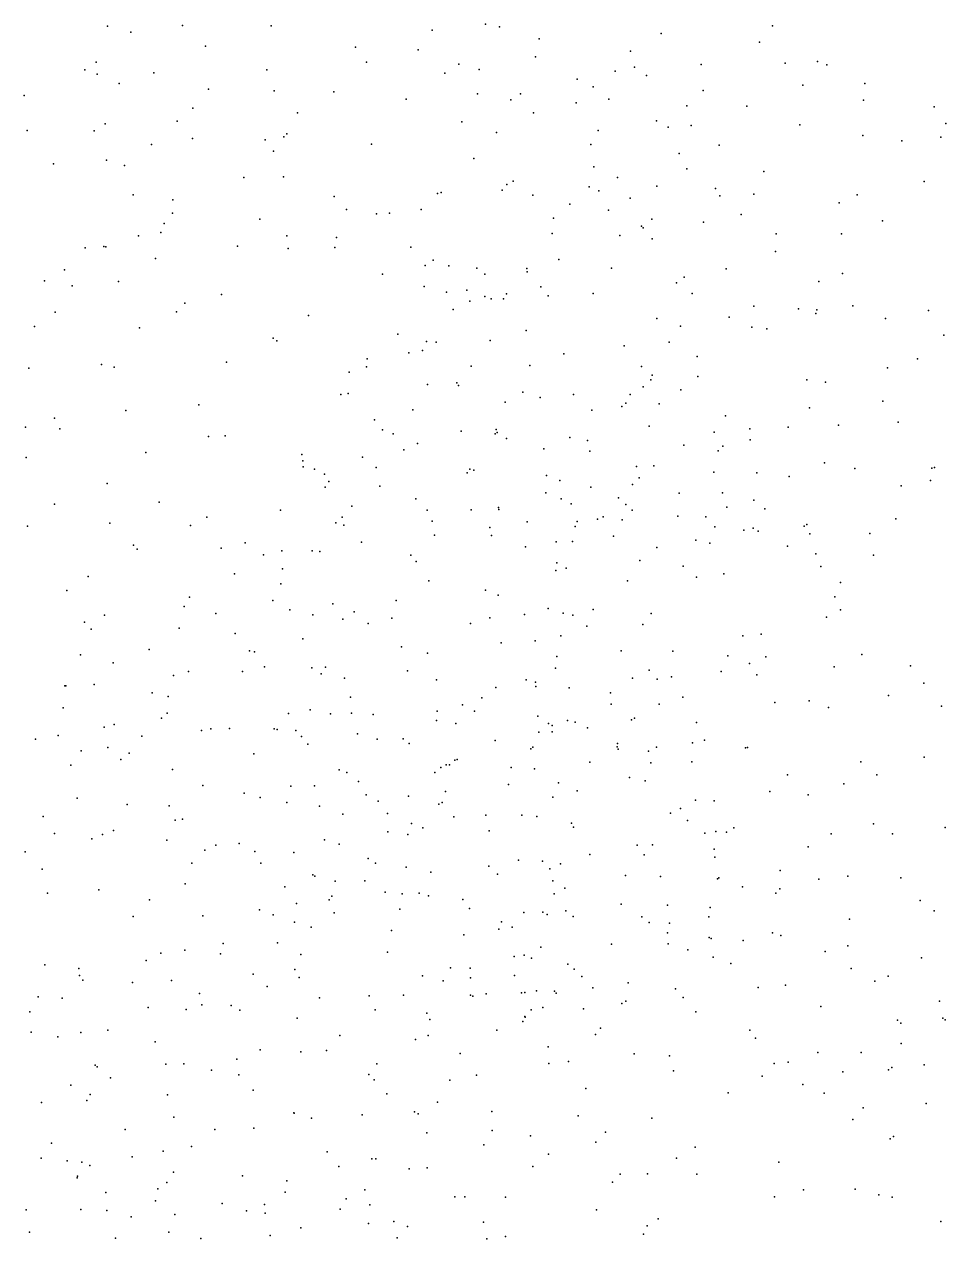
# Model space of a CAD drawing. Header units: metres. Extents: x -25 to 25, y -27.8 to 27.8.
# Drawn here: x 11.271 to 13.888, y -13.883 to -10.433 of the extents above; entities that cross this region are included whole.
import ezdxf

# ---------------------------------------------------------------- set-up
doc = ezdxf.new("R2010")
doc.units = ezdxf.units.M

msp = doc.modelspace()

# ---------------------------------------------------------------- linework, layer by layer
for p in [(11.5074, -10.4384, 3.6937), (11.72, -10.4361, -7.0983), (11.972, -10.4368, -19.6477), (12.4293, -10.4497, -20.0808), (12.5811, -10.4326, 3.1978), (12.6206, -10.4395, 4.6387), (13.3961, -10.4371, -7.805), (11.5737, -10.4549, -11.3061), (12.7332, -10.4736, -20.2729), (13.0796, -10.459, 3.2635), (13.3588, -10.4832, -7.3623), (11.786, -10.4952, 3.5753), (12.2119, -10.4973, -19.9388), (12.3892, -10.5048, -7.1001), (12.9928, -10.5088, -7.1828), (11.4749, -10.5402, -7.2462), (12.243, -10.5401, 3.326), (12.5048, -10.5457, 4.1766), (12.7229, -10.5248, 4.8349), (13.0044, -10.5544, 3.0373), (13.1936, -10.5471, -2.0545), (13.4318, -10.5426, -1.8478), (13.5243, -10.5383, -8.0121), (13.5509, -10.5482, -20.6649), (11.4429, -10.5622, -11.1452), (11.4777, -10.5742, -11.6012), (11.6384, -10.5705, -6.1271), (11.9601, -10.5623, -6.4443), (12.4653, -10.5714, 4.4075), (12.5628, -10.5612, -7.9124), (12.8414, -10.5884, -8.2955), (12.9496, -10.566, 3.4854), (13.0379, -10.5783, -8.4112), (11.5402, -10.6008, -20.2887), (11.7943, -10.6172, -11.181), (11.9804, -10.6219, 3.4113), (12.1505, -10.6247, -7.4315), (12.8871, -10.6103, 4.9965), (13.1993, -10.6211, -8.6534), (13.482, -10.6054, 5.0691), (13.6586, -10.6009, -8.4794), (11.2708, -10.6352, -7.4483), (12.3559, -10.6453, -20.1601), (12.5583, -10.6298, 3.946), (12.6526, -10.6476, -8.1683), (12.6799, -10.6303, -7.1342), (12.8381, -10.6559, -1.9133), (12.9313, -10.6449, -8.6205), (13.6544, -10.6481, -7.8414), (11.7493, -10.6713, -11.562), (12.0465, -10.6837, -6.7373), (12.717, -10.6845, 3.6949), (13.1525, -10.6638, 3.1871), (13.3228, -10.6656, -20.5526), (13.8551, -10.6675, -8.1991), (11.5006, -10.715, -11.7612), (11.7046, -10.7074, -7.4073), (12.5135, -10.71, 3.1597), (13.0667, -10.7065, -20.4404), (13.1, -10.7249, -2.168), (13.1651, -10.7203, -8.8434), (13.474, -10.7187, -8.6965), (13.8882, -10.7147, -8.6469), (11.2788, -10.7339, -12.0169), (11.4689, -10.735, 3.4296), (11.7488, -10.7573, -20.1799), (11.9549, -10.7604, -6.5271), (12.0079, -10.7521, -11.4337), (12.0165, -10.7436, -20.066), (12.6119, -10.7401, -20.3252), (12.9009, -10.7345, -7.2042), (13.6532, -10.7482, 5.0832), (13.7631, -10.7636, -7.6725), (13.8748, -10.7531, -7.9376), (11.6318, -10.774, -6.1975), (11.979, -10.7932, -11.1645), (12.2575, -10.7736, -7.725), (12.8805, -10.7737, -8.8784), (13.2445, -10.7763, 5.1187), (11.3542, -10.8288, -7.5912), (11.5045, -10.8188, -11.0502), (12.5477, -10.8138, -7.1717), (13.1307, -10.7996, -13.9062), (11.5554, -10.8337, -20.3547), (12.0073, -10.8662, -6.8522), (12.8891, -10.838, 3.4908), (13.1533, -10.8434, -9.1138), (13.3719, -10.8504, -8.9598), (11.8944, -10.8679, 3.2999), (12.6419, -10.8874, 3.0968), (12.6593, -10.8784, -8.4508), (12.8757, -10.8944, 5.044), (12.956, -10.8681, -14.053), (13.0677, -10.8925, 3.3029), (13.2346, -10.8988, -2.1738), (13.8271, -10.8791, -20.761), (11.5805, -10.9175, -7.5831), (11.6931, -10.9312, -11.0008), (12.1506, -10.9218, -7.1614), (12.4449, -10.9134, 4.0495), (12.4551, -10.9104, -8.0441), (12.6286, -10.9042, -2.235), (12.7157, -10.9181, -8.6647), (12.903, -10.9053, -13.8145), (12.992, -10.927, 2.9549), (13.2467, -10.9195, -7.348), (13.3431, -10.9151, -13.6363), (13.6368, -10.9168, -8.9295), (11.692, -10.9691, 3.2344), (12.1861, -10.9592, 3.2054), (12.2714, -10.9708, -20.2413), (12.3085, -10.9695, -7.8337), (12.3985, -10.9591, 4.4216), (12.8207, -10.944, -2.3149), (12.9306, -10.9603, -9.2953), (13.5851, -10.9395, -20.6759), (11.6683, -10.9982, -20.2799), (11.9403, -10.9866, -7.0643), (12.7741, -10.9833, -8.9913), (13.0535, -10.9861, -13.6706), (13.1998, -10.9946, -9.6801), (13.307, -10.9728, -9.4173), (13.7087, -10.9914, -7.5339), (11.5956, -11.0333, -11.8252), (11.6587, -11.0245, -6.6849), (12.0169, -11.0333, -7.3674), (12.1579, -11.0381, -7.5856), (12.7703, -11.0268, -7.2916), (12.9626, -11.0328, -20.4418), (13.0245, -11.0065, -2.4147), (13.0292, -11.0108, -1.8588), (13.4066, -11.0282, -9.5937), (13.5919, -11.0279, -9.3914), (11.4437, -11.0678, -6.6614), (11.497, -11.0641, 3.0908), (11.5023, -11.0648, -20.4063), (11.8768, -11.0631, -11.7698), (12.0203, -11.0694, -20.1703), (12.1532, -11.0664, -11.6537), (12.3687, -11.0653, -10.9299), (13.0543, -11.0422, -9.8508), (11.6438, -11.098, -7.3822), (12.4327, -11.1027, 4.6089), (12.7891, -11.1005, -14.0926), (13.4043, -11.0781, -7.4132), (11.385, -11.1302, -10.9897), (12.2886, -11.1423, -11.4668), (12.4091, -11.1178, 4.1565), (12.4765, -11.1191, 3.0989), (12.5566, -11.1252, -10.843), (12.5786, -11.142, -10.4906), (12.698, -11.1264, -8.8386), (12.6989, -11.1356, -2.3365), (12.9384, -11.1254, 3.4397), (13.2641, -11.1276, 5.1783), (13.5949, -11.1406, -9.6215), (11.3281, -11.1612, 2.8423), (11.4069, -11.1755, -7.3753), (11.5384, -11.1636, -7.1623), (12.4069, -11.1778, -20.3255), (13.1235, -11.1668, -7.2974), (13.1457, -11.1509, -14.1486), (13.5276, -11.1634, -20.6495), (11.8309, -11.2003, -20.1928), (12.4702, -11.194, -7.7891), (12.5279, -11.188, -2.0519), (12.5793, -11.2061, -10.1035), (12.5973, -11.2122, -8.633), (12.6409, -11.1987, 4.887), (12.7381, -11.1786, 3.624), (12.7588, -11.2036, -9.3695), (12.8866, -11.1977, -2.4539), (13.1677, -11.1975, -2.5777), (11.7269, -11.2252, -10.8853), (12.4887, -11.2433, -8.0027), (12.5368, -11.2192, -8.4089), (12.6323, -11.2128, -9.8812), (13.3429, -11.2336, -9.9142), (13.4703, -11.2414, -13.6916), (13.5221, -11.2436, -7.4793), (13.6245, -11.2326, -13.3478), (13.8391, -11.2458, -13.183), (11.3588, -11.2506, -6.9897), (11.7033, -11.2494, -11.7319), (12.0783, -11.2601, -10.6915), (13.0679, -11.2688, -1.9347), (13.2732, -11.2643, -2.2667), (13.5194, -11.2546, 5.2093), (13.7171, -11.2688, -7.7627), (11.2998, -11.2914, -20.4675), (11.5981, -11.2952, -20.3241), (12.3319, -11.3133, 4.4974), (12.6962, -11.3026, -9.5486), (13.1345, -11.2904, -20.4416), (13.3379, -11.2927, -20.5297), (13.3805, -11.2981, -13.8744), (13.8833, -11.3156, -20.7736), (11.9776, -11.3244, 3.116), (11.988, -11.3315, -11.6802), (12.4132, -11.3342, 3.9691), (12.4407, -11.3352, 4.7466), (12.5946, -11.331, -11.2271), (12.9747, -11.3459, -10.5331), (13.1024, -11.3358, 5.1409), (12.2444, -11.383, -10.4416), (12.3635, -11.3663, -10.2603), (12.4024, -11.3596, 3.0455), (12.8039, -11.3691, -11.0036), (13.1818, -11.3766, -2.696), (13.8078, -11.3831, 5.1822), (11.2834, -11.4096, -10.9903), (11.4904, -11.3991, -11.7091), (11.5265, -11.407, 2.9053), (11.8448, -11.3921, -10.7616), (12.2427, -11.4056, 4.3093), (12.5398, -11.4039, -9.8561), (12.7073, -11.4015, -2.4228), (13.0245, -11.4043, -7.3594), (13.7225, -11.4086, -7.9803), (12.1937, -11.4212, -11.499), (12.4998, -11.4516, -8.3536), (13.0509, -11.4428, 3.2996), (13.0546, -11.4298, -14.0842), (13.1843, -11.4332, 2.9514), (13.4937, -11.4428, -7.6969), (13.5468, -11.4497, -9.8251), (12.1701, -11.4845, -20.1066), (12.191, -11.4816, 3.0459), (12.416, -11.4562, -11.3238), (12.5046, -11.4588, -2.2999), (12.6868, -11.4775, -9.3379), (12.8311, -11.4843, 3.4662), (12.9918, -11.4841, 2.8332), (13.0289, -11.4629, -13.5655), (13.1362, -11.471, -2.0285), (11.7668, -11.5133, -20.1892), (12.6369, -11.5065, -20.3094), (12.7366, -11.4932, -1.9194), (12.9678, -11.5185, -20.3433), (12.9798, -11.5092, -2.6759), (13.0747, -11.5104, -10.2057), (13.5013, -11.5221, -13.4071), (13.7092, -11.5036, -20.6762), (11.3565, -11.5513, 2.5618), (11.5588, -11.53, -10.8734), (12.2659, -11.5567, 4.7515), (12.3741, -11.5276, -1.958), (12.8828, -11.5291, -10.6451), (13.2625, -11.545, -14.1014), (11.2745, -11.5769, -11.7356), (11.3721, -11.5815, -20.4099), (12.2887, -11.5848, -2.2373), (12.5122, -11.5885, 4.9682), (12.6112, -11.584, 3.5171), (12.6144, -11.5919, -8.0886), (13.0457, -11.5745, 5.1522), (13.2301, -11.5917, -2.1745), (13.3315, -11.5817, -9.9226), (13.4403, -11.5773, 5.2339), (13.5834, -11.571, -7.9898), (13.7535, -11.5628, -12.9945), (11.7944, -11.6033, 2.9378), (11.8417, -11.602, -10.7871), (12.3187, -11.596, -10.2873), (12.3881, -11.6235, -20.083), (12.6085, -11.5958, -8.8105), (12.6402, -11.6092, -9.6563), (12.8207, -11.6066, -10.9305), (12.8711, -11.6154, -10.4367), (13.3329, -11.6127, -2.6471), (11.6165, -11.649, 2.8034), (12.059, -11.6544, -11.554), (12.349, -11.6415, 2.9023), (12.7468, -11.6384, -7.8831), (12.877, -11.6455, -13.7414), (13.144, -11.6284, -13.4598), (13.242, -11.6439, -20.3259), (13.2554, -11.6307, 2.8218), (11.2761, -11.6629, -11.1925), (12.0619, -11.6732, 4.2083), (12.0626, -11.6899, -10.7469), (12.2316, -11.662, 3.8478), (12.2702, -11.6919, -11.3581), (13.0097, -11.6892, -7.5788), (13.0593, -11.6873, 3.1787), (13.5439, -11.678, -20.5311), (13.6297, -11.695, -9.7521), (13.8492, -11.6933, -8.888), (13.8564, -11.6917, -12.8256), (12.0956, -11.6968, 4.6617), (12.1235, -11.7111, -19.9354), (12.5289, -11.7066, -2.5179), (12.5368, -11.6963, -1.9064), (12.5476, -11.6995, 2.8053), (12.7538, -11.7142, -10.6544), (12.7923, -11.7283, -9.4081), (13.0177, -11.7212, -20.1952), (13.2296, -11.7051, -7.5874), (13.3515, -11.7064, -13.5294), (13.4434, -11.7171, -7.9154), (13.8447, -11.7283, -20.6284), (11.5059, -11.7369, 2.6112), (12.1255, -11.7472, -2.1606), (12.1363, -11.7319, -1.9194), (12.2804, -11.745, -10.7043), (12.7522, -11.7633, 2.6609), (12.8805, -11.7476, 3.2781), (12.9982, -11.7399, -2.767), (13.1306, -11.7642, 5.2037), (13.2541, -11.7638, 2.3608), (13.762, -11.7435, -8.5275), (11.3569, -11.7963, -11.7421), (11.6539, -11.79, -11.7167), (12.3829, -11.7805, -10.4527), (12.7958, -11.7806, -9.6203), (12.8241, -11.7951, -20.0879), (12.9587, -11.778, -9.1717), (12.9791, -11.7972, -13.8795), (13.3435, -11.7846, -13.7903), (11.7898, -11.8332, -20.12), (11.9989, -11.8133, 4.4238), (12.1741, -11.8324, 2.769), (12.201, -11.8015, -11.1035), (12.415, -11.8133, -11.0139), (12.5404, -11.8116, -10.1223), (12.6174, -11.8054, -10.8783), (12.6184, -11.8108, -19.982), (12.9149, -11.8317, -7.7679), (12.9977, -11.813, -13.3898), (13.1274, -11.8295, -9.0229), (13.2067, -11.8319, -14.0186), (13.2669, -11.8046, -2.5538), (13.374, -11.8093, 5.2377), (11.2795, -11.8585, -11.3601), (11.5142, -11.8499, -11.2207), (11.7429, -11.8562, 2.6897), (12.156, -11.849, -1.7419), (12.1785, -11.8556, 3.7815), (12.4292, -11.8437, 2.7087), (12.5936, -11.8619, -8.4887), (12.6991, -11.8459, -9.9868), (12.8359, -11.8593, 5.1593), (12.8414, -11.8454, -8.7433), (12.8994, -11.8387, -9.8739), (12.9691, -11.8407, 2.4233), (13.2323, -11.8606, 2.9041), (13.3417, -11.8637, 2.721), (13.4859, -11.8579, 2.3602), (13.4935, -11.8538, -20.3416), (13.7465, -11.8374, -9.6184), (12.4358, -11.8835, 5.0389), (12.5978, -11.8853, -19.7313), (12.8282, -11.9016, -2.8102), (12.9449, -11.8865, -2.1274), (13.1787, -11.8978, -9.392), (13.3145, -11.8702, -20.1989), (13.3556, -11.8726, -9.7651), (13.5021, -11.8803, -8.0601), (13.6723, -11.8791, -20.4585), (11.581, -11.9121, 2.4981), (11.5918, -11.9236, -20.2163), (11.8302, -11.9205, -11.2557), (11.8986, -11.9053, -11.7275), (12.0022, -11.9284, 4.1505), (12.0883, -11.9289, -11.4001), (12.11, -11.9299, -2.4885), (12.229, -11.9039, 4.9108), (12.6944, -11.9169, -1.9795), (12.7818, -11.9029, -7.9402), (13.0677, -11.919, -8.6644), (13.2179, -11.9066, -13.4023), (13.4391, -11.9149, -9.1606), (13.5192, -11.9366, -8.8078), (11.9499, -11.9395, -1.9733), (12.369, -11.9403, 3.4656), (12.3839, -11.9589, -2.7652), (12.7834, -11.9626, -13.4202), (13.0189, -11.9562, -2.7272), (13.6834, -11.941, -9.1128), (11.4523, -12.0014, -11.3709), (11.8677, -11.9941, -1.6069), (12.0042, -11.9798, -2.2912), (12.7805, -11.9841, 2.453), (12.8096, -11.9779, -19.8304), (13.1425, -11.9723, -2.4059), (13.1805, -12.0028, 2.1229), (13.2579, -11.9938, -7.7865), (13.5335, -11.9726, 5.2486), (11.9993, -12.0221, -19.7296), (12.4198, -12.0138, -19.2986), (12.5806, -12.0404, 2.5223), (12.9839, -12.0133, 5.2126), (13.589, -12.018, -8.5543), (11.3921, -12.041, -11.8584), (11.7402, -12.0601, -11.8562), (11.9767, -12.0693, 4.4288), (12.3272, -12.0695, 2.5974), (12.6165, -12.0547, -8.2921), (13.573, -12.0594, 2.168), (11.7248, -12.0865, 2.4739), (11.8153, -12.1063, -19.9082), (12.0252, -12.0956, -11.8), (12.1476, -12.0794, -19.3783), (12.2078, -12.1013, -2.8211), (12.6913, -12.109, -19.3086), (12.7594, -12.0921, 5.1696), (12.8014, -12.1053, -13.186), (12.887, -12.0952, 2.2972), (13.0518, -12.1062, -13.8174), (13.5898, -12.0958, -20.1878), (11.4423, -12.1308, -20.1786), (11.4989, -12.1113, 2.2425), (12.0901, -12.1099, 2.5838), (12.1755, -12.1228, -11.6539), (12.248, -12.1346, 3.5531), (12.3148, -12.1197, 4.9852), (12.5387, -12.1345, -1.9037), (12.5932, -12.1184, 3.2519), (12.8286, -12.1108, -13.6586), (12.8685, -12.1421, -2.7641), (13.0282, -12.1381, -8.373), (13.5499, -12.1172, 2.5987), (11.4612, -12.1512, -1.302), (11.7103, -12.1479, -1.8416), (11.8694, -12.1631, -2.2206), (12.7945, -12.1702, -2.1631), (13.3119, -12.17, -7.9249), (13.3643, -12.1652, -20.0372), (11.6253, -12.2083, -1.1026), (11.9108, -12.2127, -19.5158), (12.0618, -12.1785, -1.4442), (12.3427, -12.2008, -1.6939), (12.6257, -12.1899, -19.1128), (12.722, -12.1839, -8.0179), (12.9659, -12.2129, -2.4279), (11.4303, -12.2235, -0.8934), (11.5236, -12.2465, -1.7225), (11.9249, -12.2157, -11.5067), (12.4163, -12.2189, -19.1332), (12.7836, -12.2285, 3.1498), (13.1129, -12.2134, -13.0812), (13.2694, -12.227, 2.0572), (13.3775, -12.2298, -8.2027), (13.6501, -12.2233, 5.5168), (11.7374, -12.2714, -19.7923), (11.8905, -12.2715, -12.0894), (11.953, -12.2582, 2.4903), (12.0875, -12.2604, -2.6741), (12.1144, -12.2777, 3.8307), (12.1267, -12.2587, -19.2023), (12.3596, -12.2695, -11.6592), (12.7799, -12.2616, -12.9719), (13.0459, -12.2676, -13.4927), (13.2508, -12.2715, 2.8473), (13.3309, -12.2489, 5.561), (13.3513, -12.2811, 5.8303), (13.5718, -12.2584, 2.026), (13.7886, -12.2549, 5.7897), (11.3863, -12.3115, 1.8292), (11.3892, -12.3121, -0.6897), (11.4693, -12.308, -20.004), (11.6943, -12.2824, -11.5278), (12.1807, -12.2897, -12.1079), (12.4417, -12.295, 5.0301), (12.6964, -12.2953, -2.8611), (12.7229, -12.3012, -13.3894), (12.7241, -12.3142, 2.3289), (12.9981, -12.29, 3.0129), (13.0683, -12.2932, 2.1146), (13.1097, -12.2865, 5.35), (13.8265, -12.3041, -11.7487), (11.6343, -12.332, -12.1192), (11.6794, -12.3425, -2.0437), (12.1972, -12.3445, 3.6286), (12.5708, -12.346, -13.1348), (12.6098, -12.317, -11.4965), (12.8182, -12.3181, -18.9416), (12.9356, -12.3317, -19.5982), (13.1414, -12.3437, 5.6795), (13.726, -12.3397, -20.1388), (11.3814, -12.3747, 1.4923), (12.0827, -12.3802, -1.324), (12.4435, -12.3841, -1.7652), (12.516, -12.3656, -11.7941), (12.5499, -12.3838, -12.7238), (12.9382, -12.3638, -8.1946), (13.0746, -12.3642, -19.7558), (13.4024, -12.3593, -11.9106), (13.5007, -12.3545, -11.6141), (13.5553, -12.3739, -12.1306), (13.8767, -12.37, 1.9728), (11.6604, -12.4041, 2.22), (11.6766, -12.39, -19.5285), (12.0213, -12.3905, -12.4332), (12.141, -12.3918, 4.6913), (12.2003, -12.3896, -12.5731), (12.2619, -12.3933, -2.9474), (12.4419, -12.41, -12.2551), (12.497, -12.4189, -12.4981), (12.7298, -12.3981, -18.7575), (12.7597, -12.419, -8.0103), (12.8142, -12.4103, -13.689), (12.836, -12.4148, -11.4361), (12.9954, -12.4082, 5.5213), (13.0039, -12.4042, -12.9791), (13.1802, -12.4162, -11.785), (11.3674, -12.4532, -17.9696), (11.4978, -12.4296, -19.8192), (11.5263, -12.4219, 1.9813), (11.7741, -12.4384, -2.2084), (11.8007, -12.434, -12.3909), (11.8539, -12.4329, -19.1023), (11.9809, -12.4344, -12.6466), (11.9887, -12.4359, -2.4917), (12.0425, -12.439, 4.3417), (12.2173, -12.4487, -11.5404), (12.7323, -12.4437, -2.6886), (12.77, -12.425, -11.7425), (12.7702, -12.443, -2.4091), (12.8711, -12.4309, -18.551), (11.3026, -12.4634, -18.9729), (11.5085, -12.4876, -0.7035), (11.6043, -12.455, -12.3101), (12.0586, -12.4561, -12.8907), (12.0764, -12.4774, 3.9708), (12.2728, -12.4639, -1.4934), (12.3472, -12.4622, 4.9131), (12.3637, -12.476, 3.293), (12.6081, -12.4669, -2.1582), (12.7156, -12.4858, -12.3618), (12.9551, -12.4857, -13.933), (12.9561, -12.4761, -18.2923), (13.0662, -12.4863, -11.9513), (13.1688, -12.474, 2.814), (13.203, -12.4667, 6.1462), (13.3196, -12.4882, -12.0661), (13.3247, -12.4874, 2.0432), (11.4326, -12.4968, -19.4421), (11.5448, -12.5217, -18.8961), (11.5687, -12.5037, -12.5468), (11.9233, -12.5056, -1.0847), (12.5, -12.5211, 3.1084), (12.71, -12.4905, -12.1256), (12.9576, -12.4919, -13.2358), (13.0438, -12.4972, 5.979), (13.8272, -12.5145, -12.0991), (11.4028, -12.5375, -18.5478), (11.6918, -12.5494, -18.112), (12.1654, -12.5506, -13.0471), (12.1873, -12.5578, -18.8118), (12.4371, -12.5577, 2.3523), (12.4538, -12.5444, -18.5949), (12.4691, -12.536, -13.1639), (12.4782, -12.5364, -11.441), (12.494, -12.5235, -1.9357), (12.6535, -12.5444, -18.2446), (12.7199, -12.5478, 2.2129), (12.877, -12.5285, -12.5549), (13.0509, -12.5305, -19.542), (13.1672, -12.5274, -18.5914), (13.6472, -12.5279, -20.059), (12.22, -12.5833, 3.4241), (12.646, -12.5918, 5.089), (12.7883, -12.5872, -12.7791), (12.9896, -12.5724, -8.0016), (13.0341, -12.5817, 2.0625), (13.4389, -12.5646, -11.5414), (13.599, -12.5906, 6.4288), (13.6924, -12.5647, 2.6875), (11.7777, -12.5948, -18.8206), (11.8956, -12.6171, -17.909), (12.0279, -12.597, 2.3397), (12.0953, -12.5956, -1.2613), (12.2418, -12.6218, -2.7786), (12.3622, -12.6256, -1.6527), (12.4676, -12.6122, -2.8877), (12.8411, -12.6106, 5.5893), (13.3886, -12.6117, -19.8759), (13.4971, -12.6213, 2.7478), (11.4206, -12.6313, 1.0762), (11.5627, -12.6492, -2.0438), (11.6826, -12.6524, -18.6042), (11.9407, -12.6296, -18.1213), (12.0163, -12.6433, -18.6954), (12.1094, -12.6541, -2.5815), (12.2761, -12.6393, -18.373), (12.4486, -12.6483, -2.1045), (12.4578, -12.643, 4.9352), (12.7726, -12.6287, -18.03), (13.1353, -12.6607, -19.1719), (13.1771, -12.6365, -18.9671), (13.2308, -12.6387, -19.6907), (11.3246, -12.6835, -1.7772), (11.6991, -12.6932, -17.6041), (11.7205, -12.6907, -11.6154), (12.1752, -12.6766, -18.0466), (12.3023, -12.6746, 3.1741), (12.4913, -12.6844, -2.485), (12.5821, -12.6798, 2.8742), (12.6841, -12.6797, -13.0016), (12.7265, -12.6834, -13.7114), (13.1066, -12.6734, -14.069), (13.1549, -12.6949, -19.435), (11.5244, -12.7231, -0.6999), (12.3031, -12.7263, 4.7258), (12.3706, -12.7035, -1.8908), (12.4027, -12.7156, 2.217), (12.5914, -12.7243, -17.9176), (12.8255, -12.7019, -14.0299), (12.8305, -12.7139, -11.4234), (13.235, -12.7258, 2.018), (13.2659, -12.7273, -16.071), (13.2868, -12.715, -18.8023), (13.683, -12.7037, -11.7202), (13.887, -12.7148, -0.0865), (11.3565, -12.7316, -12.8287), (11.4631, -12.7467, -11.5669), (11.4933, -12.7341, -17.6664), (11.6761, -12.7505, 0.9997), (11.8145, -12.7647, 1.9215), (11.8809, -12.7602, 1.3711), (12.1233, -12.7494, -17.666), (12.1652, -12.7617, 4.4361), (12.3604, -12.734, -17.8928), (13.0115, -12.7643, -14.3463), (13.0551, -12.7633, 2.6441), (13.2041, -12.7309, -16.3883), (13.5629, -12.7328, -11.9079), (13.737, -12.732, 6.5585), (11.273, -12.7838, -0.42), (11.7837, -12.7786, -0.9459), (11.9261, -12.7822, -13.1939), (12.0366, -12.7855, 3.8416), (12.8775, -12.7913, 6.0203), (13.0315, -12.7925, -18.0437), (13.2301, -12.7755, 6.3924), (13.2328, -12.7988, -11.5163), (13.4979, -12.7693, -11.6291), (11.3212, -12.8326, -4.5676), (11.7468, -12.8161, -13.088), (11.9432, -12.8156, 1.1404), (12.2479, -12.8028, -1.5473), (12.2685, -12.8158, -2.1512), (12.3551, -12.8268, -17.6697), (12.5903, -12.8241, -11.4576), (12.675, -12.8075, 5.1079), (12.7431, -12.8101, -12.4547), (12.7633, -12.8322, -17.8256), (12.7938, -12.8172, 5.8041), (12.0908, -12.8487, -17.3526), (12.0957, -12.8522, 2.0512), (12.1543, -12.8665, 3.2384), (12.238, -12.866, -2.3845), (12.4261, -12.8411, 2.0134), (12.6154, -12.8473, -13.3516), (12.7724, -12.866, -14.1618), (12.9785, -12.851, -13.6697), (13.078, -12.8534, -12.0386), (13.2399, -12.8599, -18.3003), (13.2437, -12.8577, -15.789), (13.4178, -12.8368, -19.7121), (13.5278, -12.8609, 6.553), (13.6102, -12.8525, 1.8685), (13.7603, -12.8573, 0.1096), (11.3364, -12.9013, -1.7476), (11.4826, -12.8915, 0.8188), (11.7274, -12.8749, -2.1725), (12.0113, -12.8834, 1.8439), (12.2962, -12.8984, 4.6037), (12.3438, -12.9028, -17.1457), (12.3921, -12.9012, -13.5142), (12.8064, -12.8865, -13.5221), (13.3111, -12.8833, -19.1995), (13.4057, -12.9008, 2.574), (13.4172, -12.8888, -18.8028), (11.6263, -12.9195, -11.5686), (12.0438, -12.9302, -1.4174), (12.1373, -12.9201, 1.5704), (12.1446, -12.9099, 1.2911), (12.419, -12.9085, 2.8864), (12.5166, -12.9187, -12.7277), (12.776, -12.9032, 1.8416), (12.9666, -12.9324, -15.7649), (13.0978, -12.9349, 6.3334), (13.8152, -12.9215, -0.1416), (11.5802, -12.9672, -17.5023), (11.7781, -12.965, -17.2974), (11.9394, -12.9485, -17.1435), (11.9773, -12.9625, 3.6053), (12.151, -12.957, -1.989), (12.3374, -12.9462, 1.6764), (12.5352, -12.9444, -17.0654), (12.6895, -12.9561, 5.3646), (12.7436, -12.9551, -12.2748), (12.7559, -12.9611, -15.1395), (12.8092, -12.9511, -15.4443), (12.8298, -12.9676, -14.9301), (13.0247, -12.9685, -16.1064), (13.2156, -12.9683, 1.8903), (13.2188, -12.9421, -16.2939), (13.8557, -12.9508, 0.3138), (12.038, -12.9832, -2.2363), (12.0859, -12.9972, -13.4783), (12.6189, -13.0037, 4.9357), (12.6263, -12.982, -16.81), (12.6563, -12.998, -17.5392), (13.0454, -12.9843, -14.6044), (13.1033, -12.9862, -14.9809), (13.6146, -12.9747, 2.5218), (12.3139, -13.0066, 1.122), (12.5198, -13.0197, 1.4842), (13.0975, -13.0134, -13.9469), (13.2158, -13.0265, -15.9407), (13.2223, -13.03, -15.5527), (13.3131, -13.0355, 6.4906), (13.3961, -13.0138, -18.4288), (13.4195, -13.0216, -19.3625), (11.6584, -13.0711, -13.1127), (11.7271, -13.0625, -1.0068), (11.828, -13.0735, -1.2489), (11.8359, -13.0444, -13.2938), (11.9901, -13.0424, 3.8713), (12.3028, -13.069, -13.7411), (12.7383, -13.0542, -11.6006), (12.9393, -13.0456, 6.174), (13.0996, -13.0448, -11.7033), (13.156, -13.0619, -15.2854), (13.5461, -13.0665, -18.9895), (13.6103, -13.0508, 1.7497), (11.3289, -13.1043, -12.8588), (11.6171, -13.092, -1.8465), (12.0565, -13.0755, -1.7654), (12.6622, -13.0806, -14.3177), (12.691, -13.0771, 5.1528), (12.7114, -13.0857, 2.6378), (12.8144, -13.1027, 5.9469), (13.2279, -13.0824, 2.3131), (13.278, -13.1004, -18.2109), (13.819, -13.0847, 2.2942), (11.4257, -13.1145, -1.6496), (11.428, -13.135, -0.5682), (11.9211, -13.131, 0.8535), (12.039, -13.118, -17.0459), (12.0515, -13.1409, -13.6795), (12.4023, -13.1361, -13.9734), (12.4815, -13.1129, 2.7968), (12.5377, -13.1141, 1.0813), (12.5387, -13.1413, -13.3619), (12.663, -13.1349, 1.2784), (12.8325, -13.1168, 1.5515), (12.8545, -13.1377, -14.5873), (13.6192, -13.115, 0.3817), (13.7244, -13.1365, -0.07), (11.4372, -13.1478, -17.7219), (11.5782, -13.1552, -0.7901), (11.689, -13.1487, -17.4636), (11.9604, -13.1661, 3.539), (12.4604, -13.15, 4.6598), (12.7259, -13.1783, 5.6551), (12.8859, -13.1696, -15.1043), (12.9865, -13.1559, -14.3086), (13.1202, -13.1723, -18.0171), (13.3559, -13.1686, 1.7147), (13.4328, -13.1622, 2.127), (13.6867, -13.1509, 6.6911), (11.3106, -13.1957, -0.2798), (11.3787, -13.1997, -4.08), (11.7686, -13.1863, -4.4795), (12.1098, -13.1984, -11.5738), (12.2504, -13.1928, -16.8743), (12.348, -13.1903, 0.8618), (12.5387, -13.1903, -12.3954), (12.5454, -13.194, -16.9755), (12.5831, -13.1865, -15.1503), (12.6834, -13.1842, -16.5797), (12.6922, -13.1828, -14.9681), (12.7773, -13.1795, -11.7752), (12.7815, -13.1855, -15.74), (12.9799, -13.2077, -15.6193), (13.1427, -13.1971, 6.3348), (13.8704, -13.2079, -19.6896), (11.2864, -13.238, 0.1026), (11.6223, -13.2253, -1.6715), (11.731, -13.231, -13.301), (11.7748, -13.2182, -4.2062), (11.858, -13.22, -13.5307), (11.8829, -13.2335, -17.3747), (12.2676, -13.2321, 4.4035), (12.4147, -13.2421, -12.7034), (12.7106, -13.2326, 5.4185), (12.7434, -13.2254, -17.5744), (12.8592, -13.2297, 2.4449), (12.9678, -13.2146, -17.825), (13.1783, -13.2378, 1.5926), (13.5338, -13.2232, 1.61), (12.0462, -13.2558, 3.2801), (12.423, -13.2596, -11.7236), (12.6874, -13.2656, 4.8468), (12.693, -13.2518, -13.5552), (12.6934, -13.2535, 0.8248), (13.7508, -13.2619, -18.4677), (13.7611, -13.2704, -19.3613), (13.8799, -13.2559, -18.8536), (13.8862, -13.2608, 1.3997), (11.2899, -13.2961, -17.9633), (11.3662, -13.3095, 0.3295), (11.4318, -13.2971, -4.7927), (11.5085, -13.2898, -13.0727), (12.1673, -13.305, -17.4319), (12.3818, -13.3166, 2.8844), (12.4178, -13.3049, -13.1243), (12.6135, -13.2906, 2.6833), (12.8935, -13.3024, -13.8519), (12.9076, -13.2848, -14.1096), (13.332, -13.2901, -18.1301), (13.3479, -13.3127, 0.4106), (11.643, -13.3234, -0.9833), (11.941, -13.3464, -11.4773), (12.1294, -13.3475, -14.1506), (12.7589, -13.3376, 5.1616), (13.762, -13.3285, 1.9785), (11.7236, -13.3857, -1.3425), (11.8745, -13.3726, -17.6584), (12.0568, -13.3519, 4.0156), (12.2727, -13.3859, 0.731), (12.5089, -13.3562, 4.5829), (12.7611, -13.3852, -14.2319), (12.8169, -13.3795, 5.7223), (13.0036, -13.3574, 1.193), (13.1036, -13.3629, -17.8978), (13.4012, -13.3845, 1.9336), (13.4411, -13.3811, 0.1429), (13.525, -13.3536, 0.6171), (13.6482, -13.3535, 1.3969), (11.4724, -13.3893, -4.0156), (11.4774, -13.3947, -0.4518), (11.6728, -13.387, -4.6735), (11.8026, -13.4041, -13.8244), (11.8798, -13.4169, -4.3618), (12.2491, -13.4163, 3.0406), (12.5557, -13.4177, -12.0508), (13.1153, -13.4061, 2.0338), (13.5961, -13.4087, -18.1989), (13.726, -13.4029, 6.7047), (13.7352, -13.3965, 0.6538), (13.8267, -13.3891, -18.2889), (11.4031, -13.446, -0.1657), (11.5154, -13.4258, -1.2835), (12.2642, -13.4317, -14.3204), (12.4792, -13.4322, 0.6425), (13.3671, -13.4211, 6.4082), (13.4827, -13.4443, 1.2811), (11.4584, -13.4728, -18.015), (11.6773, -13.4741, -13.573), (11.9211, -13.4603, -14.1103), (12.3005, -13.4707, -17.6739), (12.866, -13.456, -17.5956), (13.2707, -13.468, 0.9162), (13.5426, -13.4696, 0.8185), (11.3193, -13.4955, -4.8297), (11.4482, -13.4898, -13.2008), (12.3794, -13.5217, 4.3767), (12.4442, -13.4948, -12.3217), (12.5992, -13.5208, -14.2979), (13.6541, -13.5106, 1.8715), (13.8325, -13.4984, 0.9849), (11.6952, -13.5377, -11.1624), (12.0363, -13.5251, 0.6231), (12.0375, -13.5256, 3.5176), (12.0864, -13.5399, 3.8972), (12.2304, -13.5305, -11.7694), (12.3892, -13.5281, -12.6859), (12.8438, -13.5334, 5.3756), (13.0535, -13.5402, -17.7367), (13.6247, -13.5435, 6.5599), (11.5578, -13.5721, -0.3126), (11.8124, -13.5726, -4.2124), (11.9226, -13.5683, -17.8439), (12.4145, -13.5819, -13.0203), (12.6002, -13.5749, -13.4541), (12.7088, -13.5906, 0.4029), (12.9221, -13.5799, 2.0699), (13.7399, -13.5918, -17.9938), (11.3484, -13.6112, -9.7871), (11.7461, -13.6207, -18.0016), (12.576, -13.6162, 2.6432), (12.8944, -13.6082, 5.0828), (13.1764, -13.6229, 1.9129), (13.7301, -13.599, 0.0965), (11.3188, -13.6542, -0.7466), (11.3925, -13.6617, -10.1559), (11.5776, -13.6499, -0.0891), (11.665, -13.6338, -13.8768), (12.1308, -13.6357, 3.3622), (12.2576, -13.6554, -17.8453), (12.2697, -13.6553, 4.1458), (12.7598, -13.642, 2.2171), (13.1235, -13.6541, 5.9414), (11.4342, -13.6651, -10.6219), (11.457, -13.6742, -18.1397), (11.6944, -13.6932, -0.5566), (12.1647, -13.6776, -14.2718), (12.3641, -13.6843, 3.0423), (12.4154, -13.6817, 0.3925), (12.7153, -13.6773, -17.7297), (13.4137, -13.6655, 6.2705), (11.4212, -13.7096, -13.3867), (11.4217, -13.7052, -10.4065), (11.6759, -13.723, 0.1242), (11.8907, -13.7043, 0.3926), (12.0163, -13.718, -4.3484), (12.9419, -13.7215, 0.208), (12.9636, -13.6991, 5.4442), (13.0408, -13.6981, 5.714), (13.1815, -13.6988, 0.0973), (11.5023, -13.7513, -13.5963), (11.6497, -13.7412, -10.914), (12.0114, -13.7508, -17.9503), (12.2383, -13.7442, -12.579), (12.4941, -13.7632, -13.1991), (12.5225, -13.7639, -14.1971), (12.6375, -13.765, 2.3994), (13.4021, -13.7641, -17.7627), (13.4843, -13.744, 1.8254), (13.6307, -13.7421, -17.8136), (13.698, -13.7576, 0.4189), (13.736, -13.765, 0.6583), (11.4317, -13.7998, -3.8712), (11.6439, -13.7749, -18.1092), (11.8325, -13.7826, -0.1392), (11.9533, -13.785, -4.7495), (12.1681, -13.7987, 0.1802), (12.1854, -13.7696, 3.7944), (12.2525, -13.7866, -12.1147), (11.2762, -13.8003, 0.1069), (11.5053, -13.8027, -0.7801), (11.5744, -13.8209, -4.8501), (11.6981, -13.8136, -14.0317), (11.9019, -13.8034, -14.1407), (11.9553, -13.8098, 0.0432), (12.3206, -13.834, 3.249), (12.8964, -13.8009, -17.7143), (13.0715, -13.8266, 4.9211), (13.8746, -13.8339, 0.9687), (11.2856, -13.8642, -13.324), (11.6811, -13.8644, -9.9647), (12.0561, -13.8519, -12.5938), (12.249, -13.8392, -12.8186), (12.3597, -13.8475, 0.0928), (12.5751, -13.836, 2.63), (13.0403, -13.8464, 1.943), (11.5301, -13.8807, -13.8012), (11.7725, -13.8817, -0.7839), (11.9695, -13.8732, -11.6329), (12.3296, -13.8798, 3.9818), (12.5848, -13.8826, 4.3572), (12.6378, -13.8763, -17.8773), (13.0298, -13.8693, 4.712)]:
    msp.add_point(p)

doc.saveas('drawing.dxf')
